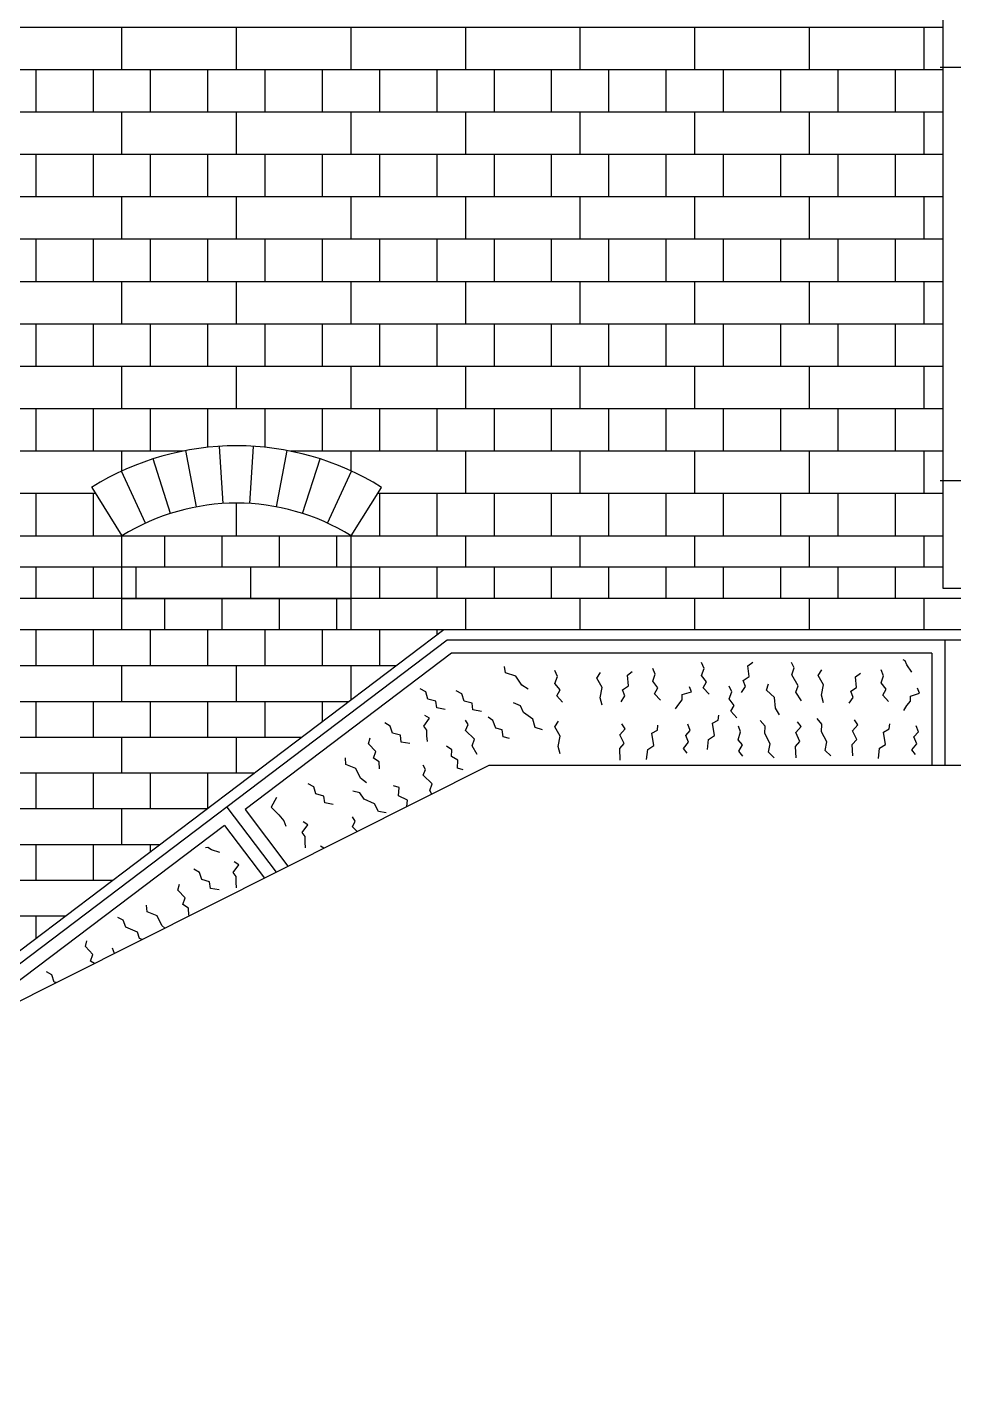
# Model space of a CAD drawing. Extents: x 177441 to 211081, y -129942 to -106182.
# Drawn here: x 189782 to 191560, y -122240 to -119613 of the extents above; entities that cross this region are included whole.
import ezdxf

# ---------------------------------------------------------------- set-up
doc = ezdxf.new("R2010")
doc.units = 0
doc.header["$LTSCALE"] = 50
doc.header["$MEASUREMENT"] = 0
for name, color, linetype in [('COL', 2, 'CONTINUOUS'), ('ele-3', 6, 'CONTINUOUS'), ('h', 5, 'CONTINUOUS'), ('HAT', 5, 'CONTINUOUS'), ('W-2', 2, 'CONTINUOUS'), ('WID', 4, 'CONTINUOUS')]:
    doc.layers.add(name, color=color, linetype=linetype)

msp = doc.modelspace()

# ---------------------------------------------------------------- linework, layer by layer
at = {"layer": 'COL'}
for p, q in [((191619.5, -119690.5), (191534.5, -119690.5)), ((191619.5, -119690.5), (191534.5, -119690.5)), ((191619.5, -120483.5), (191534.5, -120483.5))]:
    msp.add_line(p, q, dxfattribs=at)
at = {"layer": 'ele-3'}
for p, q in [((190106.5, -120533.8), (190086.1, -120425.7)), ((190157.6, -120527.4), (190150.7, -120417.6)), ((190209, -120527.4), (190215.9, -120417.6)), ((190260.1, -120533.8), (190280.5, -120425.7)), ((190056.6, -120546.4), (190023, -120441.7)), ((190310, -120546.4), (190343.6, -120441.7)), ((190008.6, -120565.1), (189962.4, -120465.3)), ((190358, -120565.1), (190404.2, -120465.3)), ((189905.1, -120496.3), (189963.3, -120589.6)), ((190403.3, -120589.6), (190461.5, -120496.3)), ((186992.1, -120589.6), (191539.5, -120589.6)), ((191539.5, -120649.6), (186992.1, -120649.6)), ((191539.5, -120709.6), (186992.1, -120709.6)), ((199639.7, -120709.6), (191539.5, -120709.6)), ((190673.9, -120769.6), (186992.1, -120769.6))]:
    msp.add_line(p, q, dxfattribs=at)
for points in [[(191539.5, -115935.7), (191539.5, -120689.6), (191614.5, -120689.6), (191614.5, -115935.7)], [(191539.5, -118749.4), (191539.5, -119613.9)], [(191539.5, -119633.9), (191539.5, -120479.6)], [(189963.3, -120649.6), (189963.3, -120589.6)], [(190403.3, -120649.6), (190403.3, -120589.6)], [(190623.3, -120649.6), (190623.3, -120589.6)], [(190843.3, -120649.6), (190843.3, -120589.6)], [(191063.3, -120649.6), (191063.3, -120589.6)], [(191283.3, -120649.6), (191283.3, -120589.6)], [(191503.3, -120649.6), (191503.3, -120589.6)], [(189798.3, -120709.6), (189798.3, -120649.6)], [(189908.3, -120709.6), (189908.3, -120649.6)], [(190458.3, -120709.6), (190458.3, -120649.6)], [(190568.3, -120709.6), (190568.3, -120649.6)], [(190678.3, -120709.6), (190678.3, -120649.6)], [(190788.3, -120709.6), (190788.3, -120649.6)], [(190898.3, -120709.6), (190898.3, -120649.6)], [(191008.3, -120709.6), (191008.3, -120649.6)], [(191118.3, -120709.6), (191118.3, -120649.6)], [(191228.3, -120709.6), (191228.3, -120649.6)], [(191338.3, -120709.6), (191338.3, -120649.6)], [(191448.3, -120709.6), (191448.3, -120649.6)], [(189963.3, -120769.6), (189963.3, -120709.6)], [(190403.3, -120769.6), (190403.3, -120709.6)], [(190623.3, -120769.6), (190623.3, -120709.6)], [(190843.3, -120769.6), (190843.3, -120709.6)], [(191063.3, -120769.6), (191063.3, -120709.6)], [(191283.3, -120769.6), (191283.3, -120709.6)], [(191503.3, -120769.6), (191503.3, -120709.6)]]:
    msp.add_lwpolyline(points, dxfattribs=at)
for radius in [525.7, 415.7]:
    msp.add_arc((190183.3, -120942.3), radius, 58.0436, 121.9564, dxfattribs=at)
at = {"layer": 'h'}
for p, q in [((191539.5, -119613.4), (186271.1, -119613.4)), ((191539.5, -119694.7), (186271.1, -119694.7)), ((191539.5, -119776.1), (186271.1, -119776.1)), ((191539.5, -119857.5), (186271.1, -119857.5)), ((191539.5, -119938.8), (186271.1, -119938.8)), ((191539.5, -120020.2), (186271.1, -120020.2)), ((191539.5, -120101.5), (186271.1, -120101.5)), ((191539.5, -120182.9), (186271.1, -120182.9)), ((191539.5, -120264.2), (186271.1, -120264.2)), ((191539.5, -120345.6), (186271.1, -120345.6)), ((190079.8, -120426.9), (186271.1, -120426.9)), ((191539.5, -120426.9), (190286.8, -120426.9)), ((189912.6, -120508.3), (187818.3, -120508.3)), ((191539.5, -120508.3), (190454, -120508.3)), ((186992.1, -120838.3), (190490.3, -120838.3)), ((186992.1, -120907), (190399.6, -120907)), ((186992.1, -120975.6), (190308.9, -120975.6)), ((187702.1, -121044.3), (190218.3, -121044.3)), ((187702.1, -121113), (190127.6, -121113)), ((187702.1, -121181.6), (190036.9, -121181.6)), ((187702.1, -121250.3), (189946.2, -121250.3)), ((187702.1, -121319), (189855.5, -121319))]:
    msp.add_line(p, q, dxfattribs=at)
for points in [[(189963.3, -119694.7), (189963.3, -119613.4)], [(190183.3, -119694.7), (190183.3, -119613.4)], [(190403.3, -119694.7), (190403.3, -119613.4)], [(190623.3, -119694.7), (190623.3, -119613.4)], [(190843.3, -119694.7), (190843.3, -119613.4)], [(191063.3, -119694.7), (191063.3, -119613.4)], [(191283.3, -119694.7), (191283.3, -119613.4)], [(191503.3, -119694.7), (191503.3, -119613.4)], [(189798.3, -119776.1), (189798.3, -119694.7)], [(189908.3, -119776.1), (189908.3, -119694.7)], [(190018.3, -119776.1), (190018.3, -119694.7)], [(190128.3, -119776.1), (190128.3, -119694.7)], [(190238.3, -119776.1), (190238.3, -119694.7)], [(190348.3, -119776.1), (190348.3, -119694.7)], [(190458.3, -119776.1), (190458.3, -119694.7)], [(190568.3, -119776.1), (190568.3, -119694.7)], [(190678.3, -119776.1), (190678.3, -119694.7)], [(190788.3, -119776.1), (190788.3, -119694.7)], [(190898.3, -119776.1), (190898.3, -119694.7)], [(191008.3, -119776.1), (191008.3, -119694.7)], [(191118.3, -119776.1), (191118.3, -119694.7)], [(191228.3, -119776.1), (191228.3, -119694.7)], [(191338.3, -119776.1), (191338.3, -119694.7)], [(191448.3, -119776.1), (191448.3, -119694.7)], [(189963.3, -119857.5), (189963.3, -119776.1)], [(190183.3, -119857.5), (190183.3, -119776.1)], [(190403.3, -119857.5), (190403.3, -119776.1)], [(190623.3, -119857.5), (190623.3, -119776.1)], [(190843.3, -119857.5), (190843.3, -119776.1)], [(191063.3, -119857.5), (191063.3, -119776.1)], [(191283.3, -119857.5), (191283.3, -119776.1)], [(191503.3, -119857.5), (191503.3, -119776.1)], [(189798.3, -119938.8), (189798.3, -119857.5)], [(189908.3, -119938.8), (189908.3, -119857.5)], [(190018.3, -119938.8), (190018.3, -119857.5)], [(190128.3, -119938.8), (190128.3, -119857.5)], [(190238.3, -119938.8), (190238.3, -119857.5)], [(190348.3, -119938.8), (190348.3, -119857.5)], [(190458.3, -119938.8), (190458.3, -119857.5)], [(190568.3, -119938.8), (190568.3, -119857.5)], [(190678.3, -119938.8), (190678.3, -119857.5)], [(190788.3, -119938.8), (190788.3, -119857.5)], [(190898.3, -119938.8), (190898.3, -119857.5)], [(191008.3, -119938.8), (191008.3, -119857.5)], [(191118.3, -119938.8), (191118.3, -119857.5)], [(191228.3, -119938.8), (191228.3, -119857.5)], [(191338.3, -119938.8), (191338.3, -119857.5)], [(191448.3, -119938.8), (191448.3, -119857.5)], [(189963.3, -120020.2), (189963.3, -119938.8)], [(190183.3, -120020.2), (190183.3, -119938.8)], [(190403.3, -120020.2), (190403.3, -119938.8)], [(190623.3, -120020.2), (190623.3, -119938.8)], [(190843.3, -120020.2), (190843.3, -119938.8)], [(191063.3, -120020.2), (191063.3, -119938.8)], [(191283.3, -120020.2), (191283.3, -119938.8)], [(191503.3, -120020.2), (191503.3, -119938.8)], [(189798.3, -120101.5), (189798.3, -120020.2)], [(189908.3, -120101.5), (189908.3, -120020.2)], [(190018.3, -120101.5), (190018.3, -120020.2)], [(190128.3, -120101.5), (190128.3, -120020.2)], [(190238.3, -120101.5), (190238.3, -120020.2)], [(190348.3, -120101.5), (190348.3, -120020.2)], [(190458.3, -120101.5), (190458.3, -120020.2)], [(190568.3, -120101.5), (190568.3, -120020.2)], [(190678.3, -120101.5), (190678.3, -120020.2)], [(190788.3, -120101.5), (190788.3, -120020.2)], [(190898.3, -120101.5), (190898.3, -120020.2)], [(191008.3, -120101.5), (191008.3, -120020.2)], [(191118.3, -120101.5), (191118.3, -120020.2)], [(191228.3, -120101.5), (191228.3, -120020.2)], [(191338.3, -120101.5), (191338.3, -120020.2)], [(191448.3, -120101.5), (191448.3, -120020.2)], [(189963.3, -120182.9), (189963.3, -120101.5)], [(190183.3, -120182.9), (190183.3, -120101.5)], [(190403.3, -120182.9), (190403.3, -120101.5)], [(190623.3, -120182.9), (190623.3, -120101.5)], [(190843.3, -120182.9), (190843.3, -120101.5)], [(191063.3, -120182.9), (191063.3, -120101.5)], [(191283.3, -120182.9), (191283.3, -120101.5)], [(191503.3, -120182.9), (191503.3, -120101.5)], [(189798.3, -120264.2), (189798.3, -120182.9)], [(189908.3, -120264.2), (189908.3, -120182.9)], [(190018.3, -120264.2), (190018.3, -120182.9)], [(190128.3, -120264.2), (190128.3, -120182.9)], [(190238.3, -120264.2), (190238.3, -120182.9)], [(190348.3, -120264.2), (190348.3, -120182.9)], [(190458.3, -120264.2), (190458.3, -120182.9)], [(190568.3, -120264.2), (190568.3, -120182.9)], [(190678.3, -120264.2), (190678.3, -120182.9)], [(190788.3, -120264.2), (190788.3, -120182.9)], [(190898.3, -120264.2), (190898.3, -120182.9)], [(191008.3, -120264.2), (191008.3, -120182.9)], [(191118.3, -120264.2), (191118.3, -120182.9)], [(191228.3, -120264.2), (191228.3, -120182.9)], [(191338.3, -120264.2), (191338.3, -120182.9)], [(191448.3, -120264.2), (191448.3, -120182.9)], [(189963.3, -120345.6), (189963.3, -120264.2)], [(190183.3, -120345.6), (190183.3, -120264.2)], [(190403.3, -120345.6), (190403.3, -120264.2)], [(190623.3, -120345.6), (190623.3, -120264.2)], [(190843.3, -120345.6), (190843.3, -120264.2)], [(191063.3, -120345.6), (191063.3, -120264.2)], [(191283.3, -120345.6), (191283.3, -120264.2)], [(191503.3, -120345.6), (191503.3, -120264.2)], [(189798.3, -120426.9), (189798.3, -120345.6)], [(189908.3, -120426.9), (189908.3, -120345.6)], [(190018.3, -120426.9), (190018.3, -120345.6)], [(190128.3, -120419.5), (190128.3, -120345.6)], [(190238.3, -120419.5), (190238.3, -120345.6)], [(190348.3, -120426.9), (190348.3, -120345.6)], [(190458.3, -120426.9), (190458.3, -120345.6)], [(190568.3, -120426.9), (190568.3, -120345.6)], [(190678.3, -120426.9), (190678.3, -120345.6)], [(190788.3, -120426.9), (190788.3, -120345.6)], [(190898.3, -120426.9), (190898.3, -120345.6)], [(191008.3, -120426.9), (191008.3, -120345.6)], [(191118.3, -120426.9), (191118.3, -120345.6)], [(191228.3, -120426.9), (191228.3, -120345.6)], [(191338.3, -120426.9), (191338.3, -120345.6)], [(191448.3, -120426.9), (191448.3, -120345.6)], [(189963.3, -120464.9), (189963.3, -120426.9)], [(190403.3, -120464.9), (190403.3, -120426.9)], [(190623.3, -120508.3), (190623.3, -120426.9)], [(190843.3, -120508.3), (190843.3, -120426.9)], [(191063.3, -120508.3), (191063.3, -120426.9)], [(191283.3, -120508.3), (191283.3, -120426.9)], [(191503.3, -120508.3), (191503.3, -120426.9)], [(189798.3, -120589.6), (189798.3, -120508.3)], [(189908.3, -120589.6), (189908.3, -120508.3)], [(190458.3, -120589.6), (190458.3, -120508.3)], [(190568.3, -120589.6), (190568.3, -120508.3)], [(190678.3, -120589.6), (190678.3, -120508.3)], [(190788.3, -120589.6), (190788.3, -120508.3)], [(190898.3, -120589.6), (190898.3, -120508.3)], [(191008.3, -120589.6), (191008.3, -120508.3)], [(191118.3, -120589.6), (191118.3, -120508.3)], [(191228.3, -120589.6), (191228.3, -120508.3)], [(191338.3, -120589.6), (191338.3, -120508.3)], [(191448.3, -120589.6), (191448.3, -120508.3)], [(189798.3, -120838.3), (189798.3, -120769.6)], [(189908.3, -120838.3), (189908.3, -120769.6)], [(190018.3, -120838.3), (190018.3, -120769.6)], [(190128.3, -120838.3), (190128.3, -120769.6)], [(190238.3, -120838.3), (190238.3, -120769.6)], [(190348.3, -120838.3), (190348.3, -120769.6)], [(190458.3, -120838.3), (190458.3, -120769.6)], [(190568.3, -120779.2), (190568.3, -120769.6)], [(191090.7, -120893.4), (191079.4, -120881), (191085.9, -120869.7), (191076.2, -120857.3), (191081, -120843.8), (191076.2, -120832.5)], [(191152.9, -120890), (191160.6, -120878.8), (191156, -120867.1), (191167.2, -120859.5), (191165.1, -120839.1), (191174.3, -120832)], [(191268.3, -120905.9), (191257.1, -120889.3), (191261.9, -120877.4), (191249.6, -120856.3), (191253.7, -120842.7), (191248.6, -120832.5)], [(191479.9, -120851.2), (191470.4, -120837.2), (191467.3, -120829.1), (191463.1, -120827.4)], [(189963.3, -120907), (189963.3, -120838.3)], [(190183.3, -120907), (190183.3, -120838.3)], [(190403.3, -120904.2), (190403.3, -120838.3)], [(190743.1, -120883.6), (190730.8, -120875.8), (190719.8, -120858.4), (190699.9, -120852.5), (190697.6, -120839.9)], [(190809.3, -120908.9), (190798, -120896.5), (190804.4, -120885.2), (190794.7, -120872.8), (190799.6, -120859.4), (190794.7, -120848)], [(190885.1, -120914.5), (190881.5, -120900.4), (190885.4, -120880.2), (190874.8, -120862.3), (190881.9, -120851.5)], [(190921.5, -120907.9), (190929.1, -120896.7), (190924.5, -120885), (190935.7, -120877.4), (190933.7, -120857), (190942.8, -120849.9)], [(190997, -120904.7), (190985.7, -120892.3), (190992.2, -120881), (190982.5, -120868.6), (190987.3, -120855.1), (190982.5, -120843.8)], [(191310, -120909.6), (191306.4, -120895.4), (191310.3, -120875.2), (191299.8, -120857.3), (191306.8, -120846.6)], [(191359.7, -120910.7), (191367.3, -120899.5), (191362.8, -120887.8), (191373.9, -120880.2), (191371.9, -120859.8), (191381.1, -120852.7)], [(191435.3, -120907.5), (191423.9, -120895.1), (191430.4, -120883.8), (191420.7, -120871.4), (191425.6, -120858), (191420.7, -120846.6)], [(190584, -120922.5), (190567.5, -120919.5), (190565.8, -120906.6), (190550.6, -120902.6), (190546.4, -120888.9), (190535.7, -120882.8)], [(191026.3, -120921.6), (191032.2, -120912.4), (191038.7, -120903.8), (191038.7, -120894.1), (191056.5, -120888.7), (191052.7, -120879)], [(191143.8, -120938.4), (191132.5, -120926.1), (191139, -120914.7), (191129.3, -120902.4), (191134.1, -120888.9), (191129.3, -120877.6)], [(191225.7, -120932.7), (191218.2, -120920.2), (191216.2, -120899.7), (191201, -120885.5), (191204.7, -120873.2)], [(191464.6, -120924.4), (191470.5, -120915.2), (191477, -120906.6), (191477, -120896.9), (191494.7, -120891.5), (191491, -120881.8)], [(189798.3, -120975.6), (189798.3, -120907)], [(189908.3, -120975.6), (189908.3, -120907)], [(190018.3, -120975.6), (190018.3, -120907)], [(190128.3, -120975.6), (190128.3, -120907)], [(190238.3, -120975.6), (190238.3, -120907)], [(190348.3, -120945.8), (190348.3, -120907)], [(190653.5, -120926.4), (190637, -120923.4), (190635.4, -120910.5), (190620.1, -120906.5), (190615.9, -120892.8), (190605.2, -120886.7)], [(190770.9, -120962), (190756.5, -120957.2), (190752.1, -120941.4), (190734.3, -120928.6), (190728.2, -120915.4), (190715.2, -120909.9)], [(190549.7, -120983.9), (190548.9, -120973), (190548.8, -120962.3), (190543, -120954.5), (190553.9, -120939.5), (190545, -120934.1)], [(190707.4, -120978.5), (190695.4, -120975.2), (190693.5, -120961.4), (190681.2, -120958.3), (190675.2, -120943.8), (190666.2, -120937.5)], [(191087.6, -120999.5), (191089.7, -120980.1), (191101, -120972.6), (191097.3, -120948.9), (191108, -120943), (191109.1, -120933.3)], [(190516.1, -120988.1), (190499.6, -120985.1), (190497.9, -120972.2), (190482.7, -120968.2), (190478.5, -120954.5), (190467.8, -120948.4)], [(190645.5, -121009.1), (190635.5, -120992.3), (190640, -120979.5), (190622.7, -120962.9), (190627.7, -120951.6), (190622.7, -120943.3)], [(190804.6, -121008), (190801, -120993.9), (190804.9, -120973.7), (190794.3, -120955.8), (190801.4, -120945)], [(190920, -121019.6), (190919, -120997.8), (190927.6, -120988.1), (190919.5, -120971.3), (190929.6, -120959.7), (190923, -120950.5)], [(190970.7, -121018.9), (190972.9, -120999.6), (190984.2, -120992), (190980.4, -120968.3), (190991.2, -120962.4), (190992.3, -120952.7)], [(191048.4, -121006.5), (191041.4, -120997.3), (191051.1, -120985.5), (191045.7, -120972.6), (191054.3, -120962.9), (191050, -120951)], [(191155.4, -121012.5), (191147.7, -121002.6), (191154.5, -120990.5), (191146.6, -120980.6), (191150.6, -120965.4), (191147.2, -120954.9)], [(191215.3, -121015.3), (191204.6, -121004.5), (191207.8, -120988.4), (191197.6, -120969), (191198.1, -120954.4), (191188.9, -120943.7)], [(191257.5, -121015.3), (191256.5, -120993.5), (191265.1, -120983.8), (191257, -120967), (191267.1, -120955.3), (191260.5, -120946.2)], [(191324.4, -121011.8), (191313.6, -121001.1), (191316.9, -120984.9), (191306.6, -120965.5), (191307.2, -120951), (191298, -120940.2)], [(191366.6, -121011.9), (191365.5, -120990.1), (191374.2, -120980.4), (191366, -120963.6), (191376.2, -120951.9), (191369.6, -120942.8)], [(191415.8, -121016.5), (191418, -120997.2), (191429.3, -120989.6), (191425.5, -120965.9), (191436.3, -120960), (191437.3, -120950.3)], [(191486.6, -121009.3), (191479.6, -121000.1), (191489.3, -120988.3), (191483.9, -120975.4), (191492.6, -120965.7), (191488.3, -120953.8)], [(189963.3, -121044.3), (189963.3, -120975.6)], [(190183.3, -121044.3), (190183.3, -120975.6)], [(190457.8, -121036.3), (190457.1, -121022.8), (190446.4, -121016.2), (190450.7, -121003.4), (190436.8, -120988.4), (190439.8, -120977.2)], [(190432.8, -121063.6), (190421.4, -121054.5), (190412.3, -121036), (190393.1, -121028.1), (190392.2, -121015.3)], [(190618.5, -121038.3), (190607.4, -121035.2), (190608, -121019.9), (190595.9, -121012.9), (190596.9, -120999.9), (190586.3, -120993.1)], [(190558.1, -121085), (190554.2, -121078.4), (190558.6, -121065.5), (190541.3, -121048.9), (190546.3, -121037.7), (190541.3, -121029.3)], [(189798.3, -121113), (189798.3, -121044.3)], [(189908.3, -121113), (189908.3, -121044.3)], [(190018.3, -121113), (190018.3, -121044.3)], [(190128.3, -121113), (190128.3, -121044.3)], [(190369, -121104.8), (190352.5, -121101.8), (190350.8, -121088.9), (190335.6, -121084.8), (190331.4, -121071.2), (190320.7, -121065.1)], [(190260.1, -121091.4), (190249.8, -121110), (190264.6, -121125.1), (190273.8, -121136.4), (190278.2, -121146.6)], [(190470.6, -121120.8), (190455.5, -121118.7), (190448.3, -121103.9), (190428.4, -121094.6), (190420.1, -121082.7), (190406.3, -121079.7)], [(190510.1, -121109), (190511.2, -121096.6), (190494.5, -121088.1), (190495.6, -121072.6), (190484.8, -121069.3)], [(189963.3, -121181.6), (189963.3, -121113)], [(190315.9, -121188.3), (190315.1, -121177.4), (190315, -121166.6), (190309.2, -121158.9), (190320.1, -121143.9), (190311.2, -121138.4)], [(190414.9, -121156.9), (190405.6, -121148), (190410.7, -121136.8), (190405.7, -121128.4)], [(189798.3, -121250.3), (189798.3, -121181.6)], [(189908.3, -121250.3), (189908.3, -121181.6)], [(190018.3, -121195.7), (190018.3, -121181.6)], [(190151.3, -121197.3), (190135.2, -121191.9), (190128, -121187.3), (190123.5, -121188.5)], [(190350.6, -121189.1), (190344.6, -121185.2)], [(190183.3, -121264.9), (190182.5, -121254), (190182.4, -121243.3), (190176.6, -121235.5), (190187.5, -121220.5), (190178.6, -121215.1)], [(190149.7, -121269.1), (190133.2, -121266.1), (190131.5, -121253.2), (190116.3, -121249.2), (190112.1, -121235.5), (190101.4, -121229.4)], [(190091.4, -121317.3), (190090.7, -121303.8), (190080, -121297.2), (190084.3, -121284.4), (190070.4, -121269.4), (190073.4, -121258.2)], [(190045.8, -121342.2), (190039.7, -121337.3), (190030.6, -121318.8), (190011.4, -121310.9), (190010.5, -121298.1)], [(189798.3, -121362.3), (189798.3, -121319)], [(190002.2, -121364.1), (189996.7, -121362.2), (189993.3, -121349.8), (189970.8, -121340.4), (189965.8, -121327.1), (189955.6, -121322)], [(189910.3, -121410.2), (189902.7, -121405.5), (189907, -121392.7), (189893.1, -121377.7), (189896.1, -121366.5)], [(189948.8, -121390.8), (189945.2, -121381)], [(189837.1, -121446.9), (189833.1, -121445.9), (189828.9, -121432.2), (189818.2, -121426.1)]]:
    msp.add_lwpolyline(points, dxfattribs=at)
at = {"layer": 'HAT'}
for p, q in [((190581, -120769.6), (189390.2, -121671.3)), ((204108.3, -120769.6), (190581, -120769.6)), ((190596.1, -120814.6), (190199.7, -121114.8)), ((191518.3, -120814.6), (190596.1, -120814.6)), ((191518.3, -120814.6), (191518.3, -121029.6)), ((190199.7, -121114.8), (190282, -121223.5)), ((190159.8, -121145), (189611.4, -121560.3)), ((190159.8, -121145), (190236.6, -121246.4))]:
    msp.add_line(p, q, dxfattribs=at)
at = {"layer": 'W-2'}
for p, q in [((188258.3, -122239.6), (190668.3, -121029.6)), ((190668.3, -121029.6), (204959.5, -121029.6))]:
    msp.add_line(p, q, dxfattribs=at)
at = {"layer": 'WID'}
for p, q in [((189963.3, -120589.6), (190403.3, -120589.6)), ((190403.3, -120649.6), (189963.3, -120649.6)), ((189963.3, -120709.6), (190403.3, -120709.6)), ((190587.7, -120789.6), (189488.6, -121621.9)), ((204168.3, -120789.6), (190587.7, -120789.6)), ((191543.3, -120789.6), (191543.3, -121029.6)), ((190164.7, -121110), (190259.3, -121235))]:
    msp.add_line(p, q, dxfattribs=at)
for points in [[(190183.3, -120589.6), (190183.3, -120526.6)], [(189963.3, -120769.6), (189963.3, -120589.6)], [(190045.8, -120649.6), (190045.8, -120589.6)], [(190155.8, -120649.6), (190155.8, -120589.6)], [(190265.8, -120649.6), (190265.8, -120589.6)], [(190375.8, -120649.6), (190375.8, -120589.6)], [(190403.3, -120769.6), (190403.3, -120589.6)], [(189990.8, -120709.6), (189990.8, -120649.6)], [(190210.8, -120709.6), (190210.8, -120649.6)], [(190045.8, -120769.6), (190045.8, -120709.6)], [(190155.8, -120769.6), (190155.8, -120709.6)], [(190265.8, -120769.6), (190265.8, -120709.6)], [(190375.8, -120769.6), (190375.8, -120709.6)]]:
    msp.add_lwpolyline(points, dxfattribs=at)

doc.saveas('drawing.dxf')
